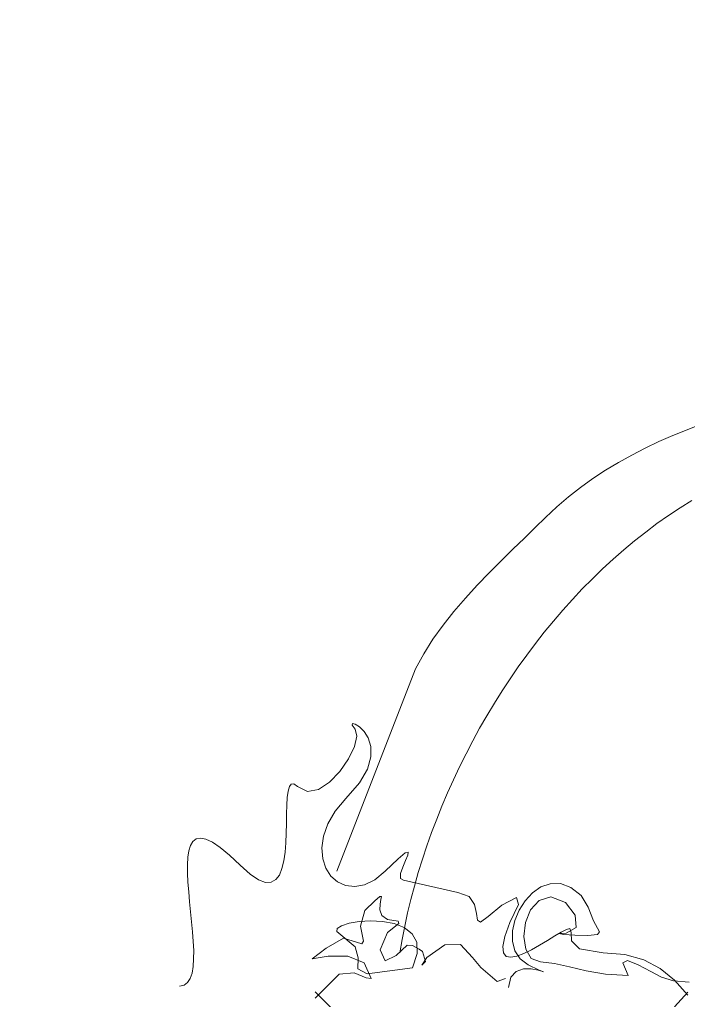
# Model space of a CAD drawing. Header units: centimetres. Extents: x -377343 to 693706, y 194584 to 813780.
# Drawn here: x 181886.5 to 181922.4, y 498829.3 to 498881.9 of the extents above; entities that cross this region are included whole.
import ezdxf

# ---------------------------------------------------------------- set-up
doc = ezdxf.new("R2010")
doc.units = ezdxf.units.CM
doc.layers.add('PIPA', color=11, linetype='Continuous')
doc.layers.add('TEXT', color=7, linetype='Continuous')

msp = doc.modelspace()

# ---------------------------------------------------------------- linework, layer by layer
at = {"layer": 'PIPA', "lineweight": 35, "extrusion": (0, 0.816497, 0.57735), "elevation": 193451.324}
msp.add_lwpolyline([(-421704.212, -325591.681), (-159560.265, -63447.734), (377343.333, -600351.331), (-158232.47, -1135927.133), (-693706.405, -600453.199), (-454216.825, -360963.619)], dxfattribs=at)
at = {"layer": 'TEXT', "color": 2, "linetype": 'Continuous', "lineweight": 13}
for p, q in [((181923.092, 498860.226), (181922.325, 498859.93)), ((181921.568, 498859.618), (181920.82, 498859.289)), ((181922.325, 498859.93), (181921.568, 498859.618)), ((181920.82, 498859.289), (181920.084, 498858.94)), ((181919.36, 498858.569), (181918.649, 498858.175)), ((181920.084, 498858.94), (181919.36, 498858.569)), ((181918.649, 498858.175), (181917.954, 498857.756)), ((181917.954, 498857.756), (181917.275, 498857.31)), ((181917.275, 498857.31), (181916.612, 498856.835)), ((181916.612, 498856.835), (181915.969, 498856.329)), ((181915.969, 498856.329), (181915.345, 498855.789)), ((181921.954, 498855.739), (181922.588, 498856.135)), ((181921.954, 498855.739), (181922.588, 498856.135)), ((181915.345, 498855.789), (181914.742, 498855.215)), ((181921.329, 498855.323), (181921.954, 498855.739)), ((181921.329, 498855.323), (181921.954, 498855.739)), ((181914.742, 498855.215), (181914.193, 498854.675)), ((181920.11, 498854.437), (181920.715, 498854.889)), ((181920.11, 498854.437), (181920.715, 498854.889)), ((181920.715, 498854.889), (181921.329, 498855.323)), ((181920.715, 498854.889), (181921.329, 498855.323)), ((181914.193, 498854.675), (181913.606, 498854.108)), ((181919.517, 498853.968), (181920.11, 498854.437)), ((181919.517, 498853.968), (181920.11, 498854.437)), ((181913.606, 498854.108), (181912.991, 498853.515)), ((181918.933, 498853.483), (181919.517, 498853.968)), ((181918.933, 498853.483), (181919.517, 498853.968)), ((181912.991, 498853.515), (181912.358, 498852.897)), ((181918.361, 498852.981), (181918.933, 498853.483)), ((181918.361, 498852.981), (181918.933, 498853.483)), ((181912.358, 498852.897), (181911.715, 498852.254)), ((181917.8, 498852.463), (181918.361, 498852.981)), ((181917.8, 498852.463), (181918.361, 498852.981)), ((181911.715, 498852.254), (181911.073, 498851.587)), ((181917.25, 498851.931), (181917.8, 498852.463)), ((181917.25, 498851.931), (181917.8, 498852.463)), ((181916.711, 498851.384), (181917.25, 498851.931)), ((181916.711, 498851.384), (181917.25, 498851.931)), ((181911.073, 498851.587), (181910.441, 498850.896)), ((181916.184, 498850.824), (181916.711, 498851.384)), ((181916.184, 498850.824), (181916.711, 498851.384)), ((181910.441, 498850.896), (181909.829, 498850.182)), ((181915.669, 498850.25), (181916.184, 498850.824)), ((181915.669, 498850.25), (181916.184, 498850.824)), ((181909.829, 498850.182), (181909.246, 498849.446)), ((181915.166, 498849.663), (181915.669, 498850.25)), ((181915.166, 498849.663), (181915.669, 498850.25)), ((181914.675, 498849.065), (181915.166, 498849.663)), ((181914.675, 498849.065), (181915.166, 498849.663)), ((181909.246, 498849.446), (181908.702, 498848.688)), ((181908.702, 498848.688), (181908.207, 498847.908)), ((181914.196, 498848.455), (181914.675, 498849.065)), ((181914.196, 498848.455), (181914.675, 498849.065)), ((181913.73, 498847.834), (181914.196, 498848.455)), ((181913.73, 498847.834), (181914.196, 498848.455)), ((181908.207, 498847.908), (181907.769, 498847.108)), ((181913.277, 498847.203), (181913.73, 498847.834)), ((181913.277, 498847.203), (181913.73, 498847.834)), ((181907.769, 498847.108), (181903.553, 498836.243)), ((181912.837, 498846.562), (181913.277, 498847.203)), ((181912.837, 498846.562), (181913.277, 498847.203)), ((181912.409, 498845.911), (181912.837, 498846.562)), ((181912.409, 498845.911), (181912.837, 498846.562)), ((181911.996, 498845.252), (181912.409, 498845.911)), ((181911.996, 498845.252), (181912.409, 498845.911)), ((181911.595, 498844.585), (181911.996, 498845.252)), ((181911.595, 498844.585), (181911.996, 498845.252)), ((181911.209, 498843.911), (181911.595, 498844.585)), ((181911.209, 498843.911), (181911.595, 498844.585)), ((181904.392, 498844.158), (181904.369, 498844.07)), ((181904.369, 498844.07), (181904.526, 498843.864)), ((181904.543, 498844.131), (181904.392, 498844.158)), ((181904.526, 498843.864), (181904.633, 498843.493)), ((181904.769, 498843.992), (181904.543, 498844.131)), ((181905.018, 498843.744), (181904.769, 498843.992)), ((181910.836, 498843.23), (181911.209, 498843.911)), ((181910.836, 498843.23), (181911.209, 498843.911)), ((181904.633, 498843.493), (181904.501, 498842.927)), ((181905.237, 498843.391), (181905.018, 498843.744)), ((181905.373, 498842.934), (181905.237, 498843.391)), ((181904.501, 498842.927), (181904.179, 498842.263)), ((181905.374, 498842.377), (181905.373, 498842.934)), ((181910.478, 498842.542), (181910.836, 498843.23)), ((181910.478, 498842.542), (181910.836, 498843.23)), ((181904.179, 498842.263), (181903.716, 498841.594)), ((181905.187, 498841.723), (181905.374, 498842.377)), ((181910.133, 498841.849), (181910.478, 498842.542)), ((181910.133, 498841.849), (181910.478, 498842.542)), ((181904.76, 498840.975), (181905.187, 498841.723)), ((181909.804, 498841.15), (181910.133, 498841.849)), ((181909.804, 498841.15), (181910.133, 498841.849)), ((181903.716, 498841.594), (181903.161, 498841.017)), ((181901.007, 498840.779), (181900.938, 498840.532)), ((181901.11, 498840.915), (181901.007, 498840.779)), ((181901.253, 498840.923), (181901.11, 498840.915)), ((181901.445, 498840.784), (181901.253, 498840.923)), ((181901.977, 498840.517), (181901.445, 498840.784)), ((181903.161, 498841.017), (181902.565, 498840.626)), ((181904.04, 498840.135), (181904.76, 498840.975)), ((181909.489, 498840.447), (181909.804, 498841.15)), ((181909.489, 498840.447), (181909.804, 498841.15)), ((181900.896, 498840.193), (181900.872, 498839.781)), ((181900.938, 498840.532), (181900.896, 498840.193)), ((181902.565, 498840.626), (181901.977, 498840.517)), ((181903.462, 498839.456), (181904.04, 498840.135)), ((181909.189, 498839.74), (181909.489, 498840.447)), ((181909.189, 498839.74), (181909.489, 498840.447)), ((181900.872, 498839.781), (181900.86, 498839.313)), ((181908.904, 498839.029), (181909.189, 498839.74)), ((181908.904, 498839.029), (181909.189, 498839.74)), ((181900.86, 498839.313), (181900.851, 498838.809)), ((181903.064, 498838.776), (181903.462, 498839.456)), ((181900.851, 498838.809), (181900.84, 498838.286)), ((181902.83, 498838.114), (181903.064, 498838.776)), ((181908.634, 498838.316), (181908.904, 498839.029)), ((181908.634, 498838.316), (181908.904, 498839.029)), ((181900.84, 498838.286), (181900.817, 498837.763)), ((181902.746, 498837.487), (181902.83, 498838.114)), ((181908.38, 498837.6), (181908.634, 498838.316)), ((181908.38, 498837.6), (181908.634, 498838.316)), ((181895.703, 498837.623), (181895.614, 498837.336)), ((181895.834, 498837.839), (181895.703, 498837.623)), ((181896.012, 498837.972), (181895.834, 498837.839)), ((181896.242, 498838.016), (181896.012, 498837.972)), ((181896.53, 498837.961), (181896.242, 498838.016)), ((181896.881, 498837.797), (181896.53, 498837.961)), ((181897.3, 498837.516), (181896.881, 498837.797)), ((181897.793, 498837.11), (181897.3, 498837.516)), ((181900.817, 498837.763), (181900.776, 498837.259)), ((181908.141, 498836.882), (181908.38, 498837.6)), ((181908.141, 498836.882), (181908.38, 498837.6)), ((181895.561, 498836.986), (181895.54, 498836.581)), ((181895.614, 498837.336), (181895.561, 498836.986)), ((181898.364, 498836.568), (181897.793, 498837.11)), ((181900.776, 498837.259), (181900.71, 498836.791)), ((181902.796, 498836.911), (181902.746, 498837.487)), ((181907.224, 498837.228), (181906.838, 498836.91)), ((181907.373, 498837.27), (181907.224, 498837.228)), ((181907.236, 498836.814), (181907.354, 498837.108)), ((181907.354, 498837.108), (181907.373, 498837.27)), ((181895.54, 498836.581), (181895.544, 498836.132)), ((181898.903, 498836.082), (181898.364, 498836.568)), ((181900.71, 498836.791), (181900.61, 498836.378)), ((181902.964, 498836.404), (181902.796, 498836.911)), ((181906.838, 498836.91), (181906.148, 498836.243)), ((181906.97, 498836.117), (181907.085, 498836.459)), ((181907.085, 498836.459), (181907.236, 498836.814)), ((181907.918, 498836.164), (181908.141, 498836.882)), ((181907.918, 498836.164), (181908.141, 498836.882)), ((181895.544, 498836.132), (181895.569, 498835.646)), ((181899.357, 498835.779), (181898.903, 498836.082)), ((181900.47, 498836.038), (181900.282, 498835.79)), ((181900.61, 498836.378), (181900.47, 498836.038)), ((181903.234, 498835.984), (181902.964, 498836.404)), ((181903.592, 498835.668), (181903.234, 498835.984)), ((181906.148, 498836.243), (181905.586, 498835.783)), ((181906.959, 498835.859), (181906.97, 498836.117)), ((181907.712, 498835.445), (181907.918, 498836.164)), ((181907.712, 498835.445), (181907.918, 498836.164)), ((181895.569, 498835.646), (181895.609, 498835.133)), ((181899.733, 498835.642), (181899.357, 498835.779)), ((181900.039, 498835.652), (181899.733, 498835.642)), ((181900.282, 498835.79), (181900.039, 498835.652)), ((181904.022, 498835.472), (181903.592, 498835.668)), ((181904.508, 498835.414), (181904.022, 498835.472)), ((181905.034, 498835.512), (181904.508, 498835.414)), ((181905.586, 498835.783), (181905.034, 498835.512)), ((181907.121, 498835.757), (181906.959, 498835.859)), ((181910.039, 498835.108), (181907.121, 498835.757)), ((181907.521, 498834.725), (181907.712, 498835.445)), ((181907.521, 498834.725), (181907.712, 498835.445)), ((181914.036, 498835.083), (181914.492, 498835.399)), ((181914.036, 498835.083), (181914.492, 498835.399)), ((181914.492, 498835.399), (181914.996, 498835.573)), ((181914.492, 498835.399), (181914.996, 498835.573)), ((181914.996, 498835.573), (181915.534, 498835.576)), ((181914.996, 498835.573), (181915.534, 498835.576)), ((181915.534, 498835.576), (181916.092, 498835.375)), ((181915.534, 498835.576), (181916.092, 498835.375)), ((181895.609, 498835.133), (181895.66, 498834.601)), ((181905.584, 498834.645), (181905.851, 498834.876)), ((181905.584, 498834.645), (181905.851, 498834.876)), ((181905.851, 498834.876), (181905.938, 498834.884)), ((181905.851, 498834.876), (181905.938, 498834.884)), ((181905.938, 498834.884), (181905.918, 498834.728)), ((181905.938, 498834.884), (181905.918, 498834.728)), ((181910.644, 498834.877), (181910.039, 498835.108)), ((181910.928, 498834.448), (181910.644, 498834.877)), ((181913.642, 498834.658), (181914.036, 498835.083)), ((181913.642, 498834.658), (181914.036, 498835.083)), ((181916.092, 498835.375), (181916.655, 498834.941)), ((181916.092, 498835.375), (181916.655, 498834.941)), ((181916.655, 498834.941), (181917.033, 498834.311)), ((181916.655, 498834.941), (181917.033, 498834.311)), ((181895.66, 498834.601), (181895.715, 498834.061)), ((181905.061, 498834.131), (181905.584, 498834.645)), ((181905.061, 498834.131), (181905.584, 498834.645)), ((181905.867, 498834.467), (181905.86, 498834.161)), ((181905.867, 498834.467), (181905.86, 498834.161)), ((181905.918, 498834.728), (181905.867, 498834.467)), ((181905.918, 498834.728), (181905.867, 498834.467)), ((181907.347, 498834.007), (181907.521, 498834.725)), ((181907.347, 498834.007), (181907.521, 498834.725)), ((181911.033, 498833.973), (181910.928, 498834.448)), ((181912.406, 498834.412), (181911.661, 498833.811)), ((181913.186, 498834.832), (181912.406, 498834.412)), ((181912.829, 498833.483), (181913.283, 498834.46)), ((181913.283, 498834.46), (181913.186, 498834.832)), ((181913.324, 498834.154), (181913.642, 498834.658)), ((181913.324, 498834.154), (181913.642, 498834.658)), ((181914.393, 498834.667), (181913.935, 498834.169)), ((181914.393, 498834.667), (181913.935, 498834.169)), ((181915.033, 498834.86), (181914.393, 498834.667)), ((181915.033, 498834.86), (181914.393, 498834.667)), ((181915.81, 498834.556), (181915.033, 498834.86)), ((181915.81, 498834.556), (181915.033, 498834.86)), ((181916.32, 498833.887), (181915.81, 498834.556)), ((181916.32, 498833.887), (181915.81, 498834.556)), ((181895.715, 498834.061), (181895.769, 498833.52)), ((181904.821, 498833.29), (181905.061, 498834.131)), ((181904.821, 498833.29), (181905.061, 498834.131)), ((181905.86, 498834.161), (181905.97, 498833.868)), ((181905.86, 498834.161), (181905.97, 498833.868)), ((181905.97, 498833.868), (181906.274, 498833.649)), ((181905.97, 498833.868), (181906.274, 498833.649)), ((181907.19, 498833.289), (181907.347, 498834.007)), ((181907.19, 498833.289), (181907.347, 498834.007)), ((181911.097, 498833.607), (181911.033, 498833.973)), ((181913.097, 498833.603), (181913.324, 498834.154)), ((181913.097, 498833.603), (181913.324, 498834.154)), ((181913.935, 498834.169), (181913.661, 498833.488)), ((181913.935, 498834.169), (181913.661, 498833.488)), ((181916.39, 498833.218), (181916.32, 498833.887)), ((181916.39, 498833.218), (181916.32, 498833.887)), ((181917.033, 498834.311), (181917.303, 498833.572)), ((181917.033, 498834.311), (181917.303, 498833.572)), ((181895.769, 498833.52), (181895.818, 498832.988)), ((181903.797, 498833.318), (181903.562, 498833.163)), ((181904.21, 498833.449), (181903.797, 498833.318)), ((181904.749, 498833.541), (181904.21, 498833.449)), ((181905.364, 498833.579), (181904.749, 498833.541)), ((181906.006, 498833.547), (181905.364, 498833.579)), ((181906.624, 498833.432), (181906.006, 498833.547)), ((181906.881, 498833.434), (181906.268, 498832.962)), ((181906.881, 498833.434), (181906.268, 498832.962)), ((181906.274, 498833.649), (181906.845, 498833.563)), ((181906.274, 498833.649), (181906.845, 498833.563)), ((181907.169, 498833.216), (181906.624, 498833.432)), ((181906.845, 498833.563), (181906.881, 498833.434)), ((181906.845, 498833.563), (181906.881, 498833.434)), ((181911.259, 498833.502), (181911.097, 498833.607)), ((181911.661, 498833.811), (181911.259, 498833.502)), ((181912.558, 498832.74), (181912.829, 498833.483)), ((181912.975, 498833.034), (181913.097, 498833.603)), ((181912.975, 498833.034), (181913.097, 498833.603)), ((181913.661, 498833.488), (181913.574, 498832.746)), ((181913.661, 498833.488), (181913.574, 498832.746)), ((181917.303, 498833.572), (181917.628, 498832.995)), ((181917.303, 498833.572), (181917.628, 498832.995)), ((181895.818, 498832.988), (181895.856, 498832.474)), ((181903.562, 498833.163), (181903.553, 498833)), ((181903.553, 498833), (181904.526, 498832.189)), ((181904.977, 498832.485), (181904.821, 498833.29)), ((181904.977, 498832.485), (181904.821, 498833.29)), ((181906.268, 498832.962), (181905.872, 498832.022)), ((181906.268, 498832.962), (181905.872, 498832.022)), ((181907.049, 498832.574), (181907.19, 498833.289)), ((181907.049, 498832.574), (181907.19, 498833.289)), ((181907.589, 498832.886), (181907.169, 498833.216)), ((181907.836, 498832.426), (181907.589, 498832.886)), ((181912.972, 498832.48), (181912.975, 498833.034)), ((181912.972, 498832.48), (181912.975, 498833.034)), ((181915.239, 498832.768), (181914.845, 498832.527)), ((181915.583, 498832.97), (181915.239, 498832.768)), ((181915.469, 498832.892), (181915.844, 498832.914)), ((181915.469, 498832.892), (181915.844, 498832.914)), ((181915.712, 498832.845), (181915.469, 498832.892)), ((181915.712, 498832.845), (181915.469, 498832.892)), ((181915.857, 498833.11), (181915.583, 498832.97)), ((181916.31, 498832.803), (181915.712, 498832.845)), ((181916.31, 498832.803), (181915.712, 498832.845)), ((181915.844, 498832.914), (181916.39, 498833.218)), ((181915.844, 498832.914), (181916.39, 498833.218)), ((181916.039, 498833.162), (181915.857, 498833.11)), ((181916.113, 498832.96), (181916.039, 498833.162)), ((181916.141, 498832.514), (181916.113, 498832.96)), ((181917.003, 498832.794), (181916.31, 498832.803)), ((181917.003, 498832.794), (181916.31, 498832.803)), ((181917.529, 498832.849), (181917.003, 498832.794)), ((181917.529, 498832.849), (181917.003, 498832.794)), ((181917.628, 498832.995), (181917.529, 498832.849)), ((181917.628, 498832.995), (181917.529, 498832.849)), ((181895.856, 498832.474), (181895.877, 498831.987)), ((181902.989, 498832.107), (181903.917, 498832.641)), ((181902.989, 498832.107), (181903.917, 498832.641)), ((181903.917, 498832.641), (181904.899, 498832.347)), ((181903.917, 498832.641), (181904.899, 498832.347)), ((181904.899, 498832.347), (181904.977, 498832.485)), ((181904.899, 498832.347), (181904.977, 498832.485)), ((181906.736, 498831.716), (181907.331, 498832.266)), ((181906.736, 498831.716), (181907.331, 498832.266)), ((181906.926, 498831.86), (181907.049, 498832.574)), ((181906.926, 498831.86), (181907.049, 498832.574)), ((181907.331, 498832.266), (181907.613, 498832.254)), ((181907.331, 498832.266), (181907.613, 498832.254)), ((181907.613, 498832.254), (181907.968, 498832.061)), ((181907.613, 498832.254), (181907.968, 498832.061)), ((181907.859, 498831.82), (181907.836, 498832.426)), ((181908.385, 498831.617), (181909.34, 498832.284)), ((181908.385, 498831.617), (181909.34, 498832.284)), ((181909.34, 498832.284), (181910.187, 498832.302)), ((181909.34, 498832.284), (181910.187, 498832.302)), ((181910.187, 498832.302), (181910.817, 498831.617)), ((181910.187, 498832.302), (181910.817, 498831.617)), ((181912.448, 498832.208), (181912.558, 498832.74)), ((181913.102, 498831.971), (181912.972, 498832.48)), ((181913.102, 498831.971), (181912.972, 498832.48)), ((181913.574, 498832.746), (181913.678, 498832.065)), ((181913.574, 498832.746), (181913.678, 498832.065)), ((181914.424, 498832.273), (181913.995, 498832.031)), ((181914.845, 498832.527), (181914.424, 498832.273)), ((181916.564, 498832.068), (181916.141, 498832.514)), ((181895.877, 498831.987), (181895.876, 498831.535)), ((181902.223, 498831.536), (181902.989, 498832.107)), ((181902.223, 498831.536), (181902.989, 498832.107)), ((181904.526, 498832.189), (181904.694, 498831.595)), ((181905.872, 498832.022), (181906.142, 498831.437)), ((181905.872, 498832.022), (181906.142, 498831.437)), ((181906.142, 498831.437), (181906.736, 498831.716)), ((181906.142, 498831.437), (181906.736, 498831.716)), ((181907.607, 498831.054), (181907.859, 498831.82)), ((181907.968, 498832.061), (181908.142, 498831.941)), ((181907.968, 498832.061), (181908.142, 498831.941)), ((181908.142, 498831.941), (181908.313, 498831.389)), ((181908.142, 498831.941), (181908.313, 498831.389)), ((181912.479, 498831.86), (181912.448, 498832.208)), ((181912.628, 498831.673), (181912.479, 498831.86)), ((181913.379, 498831.538), (181913.102, 498831.971)), ((181913.379, 498831.538), (181913.102, 498831.971)), ((181913.58, 498831.825), (181913.199, 498831.68)), ((181913.995, 498832.031), (181913.58, 498831.825)), ((181913.678, 498832.065), (181913.974, 498831.567)), ((181913.678, 498832.065), (181913.974, 498831.567)), ((181917.823, 498831.865), (181916.564, 498832.068)), ((181918.996, 498831.769), (181917.823, 498831.865)), ((181920.005, 498831.486), (181918.996, 498831.769)), ((181895.876, 498831.535), (181895.849, 498831.128)), ((181903.094, 498831.691), (181902.223, 498831.536)), ((181903.094, 498831.691), (181902.223, 498831.536)), ((181904.139, 498831.678), (181903.094, 498831.691)), ((181904.139, 498831.678), (181903.094, 498831.691)), ((181905.017, 498831.331), (181904.139, 498831.678)), ((181905.017, 498831.331), (181904.139, 498831.678)), ((181904.694, 498831.595), (181904.682, 498831)), ((181905.385, 498830.482), (181905.017, 498831.331)), ((181905.385, 498830.482), (181905.017, 498831.331)), ((181908.106, 498831.197), (181908.385, 498831.617)), ((181908.106, 498831.197), (181908.385, 498831.617)), ((181908.313, 498831.389), (181908.106, 498831.197)), ((181908.313, 498831.389), (181908.106, 498831.197)), ((181910.817, 498831.617), (181911.28, 498831.071)), ((181910.817, 498831.617), (181911.28, 498831.071)), ((181912.875, 498831.621), (181912.628, 498831.673)), ((181913.199, 498831.68), (181912.875, 498831.621)), ((181913.817, 498831.212), (181913.379, 498831.538)), ((181913.817, 498831.212), (181913.379, 498831.538)), ((181914.4, 498830.94), (181913.817, 498831.212)), ((181914.4, 498830.94), (181913.817, 498831.212)), ((181913.974, 498831.567), (181914.466, 498831.374)), ((181913.974, 498831.567), (181914.466, 498831.374)), ((181914.466, 498831.374), (181915.212, 498831.298)), ((181914.466, 498831.374), (181915.212, 498831.298)), ((181915.212, 498831.298), (181916.016, 498831.117)), ((181915.212, 498831.298), (181916.016, 498831.117)), ((181918.879, 498831.321), (181919.131, 498831.445)), ((181918.879, 498831.321), (181919.131, 498831.445)), ((181919.168, 498830.644), (181918.879, 498831.321)), ((181919.168, 498830.644), (181918.879, 498831.321)), ((181919.131, 498831.445), (181919.705, 498831.222)), ((181919.131, 498831.445), (181919.705, 498831.222)), ((181919.705, 498831.222), (181920.385, 498830.859)), ((181919.705, 498831.222), (181920.385, 498830.859)), ((181920.882, 498831.024), (181920.005, 498831.486)), ((181895.789, 498830.775), (181895.692, 498830.485)), ((181895.849, 498831.128), (181895.789, 498830.775)), ((181902.385, 498829.428), (181903.683, 498830.725)), ((181902.385, 498829.428), (181903.683, 498830.725)), ((181903.683, 498830.725), (181904.484, 498830.788)), ((181903.683, 498830.725), (181904.484, 498830.788)), ((181904.484, 498830.788), (181905.124, 498830.527)), ((181904.484, 498830.788), (181905.124, 498830.527)), ((181904.682, 498831), (181905.175, 498830.73)), ((181905.175, 498830.73), (181907.607, 498831.054)), ((181911.28, 498831.071), (181912.139, 498830.326)), ((181911.28, 498831.071), (181912.139, 498830.326)), ((181912.877, 498830.555), (181913.167, 498830.868)), ((181912.877, 498830.555), (181913.167, 498830.868)), ((181913.167, 498830.868), (181913.559, 498830.995)), ((181913.167, 498830.868), (181913.559, 498830.995)), ((181913.559, 498830.995), (181913.977, 498830.996)), ((181913.559, 498830.995), (181913.977, 498830.996)), ((181913.977, 498830.996), (181914.345, 498830.931)), ((181913.977, 498830.996), (181914.345, 498830.931)), ((181914.345, 498830.931), (181914.589, 498830.86)), ((181914.345, 498830.931), (181914.589, 498830.86)), ((181914.632, 498830.843), (181914.4, 498830.94)), ((181914.632, 498830.843), (181914.4, 498830.94)), ((181914.589, 498830.86), (181914.632, 498830.843)), ((181914.589, 498830.86), (181914.632, 498830.843)), ((181916.016, 498831.117), (181916.918, 498830.901)), ((181916.016, 498831.117), (181916.918, 498830.901)), ((181916.918, 498830.901), (181917.955, 498830.72)), ((181916.918, 498830.901), (181917.955, 498830.72)), ((181917.955, 498830.72), (181919.168, 498830.644)), ((181917.955, 498830.72), (181919.168, 498830.644)), ((181920.385, 498830.859), (181920.952, 498830.563)), ((181920.385, 498830.859), (181920.952, 498830.563)), ((181921.657, 498830.391), (181920.882, 498831.024)), ((181895.552, 498830.267), (181895.363, 498830.129)), ((181895.692, 498830.485), (181895.552, 498830.267)), ((181905.124, 498830.527), (181905.385, 498830.482)), ((181905.124, 498830.527), (181905.385, 498830.482)), ((181912.139, 498830.326), (181912.601, 498830.482)), ((181912.139, 498830.326), (181912.601, 498830.482)), ((181912.763, 498829.996), (181912.877, 498830.555)), ((181912.763, 498829.996), (181912.877, 498830.555)), ((181920.952, 498830.563), (181921.604, 498830.361)), ((181920.952, 498830.563), (181921.604, 498830.361)), ((181921.604, 498830.361), (181922.432, 498830.281)), ((181921.604, 498830.361), (181922.432, 498830.281)), ((181922.363, 498829.595), (181921.657, 498830.391)), ((181895.363, 498830.129), (181895.121, 498830.081)), ((181902.385, 498829.774), (181903.683, 498828.477)), ((181902.385, 498829.774), (181903.683, 498828.477)), ((181922.363, 498829.757), (181921.657, 498828.961))]:
    msp.add_line(p, q, dxfattribs=at)

doc.saveas('drawing.dxf')
